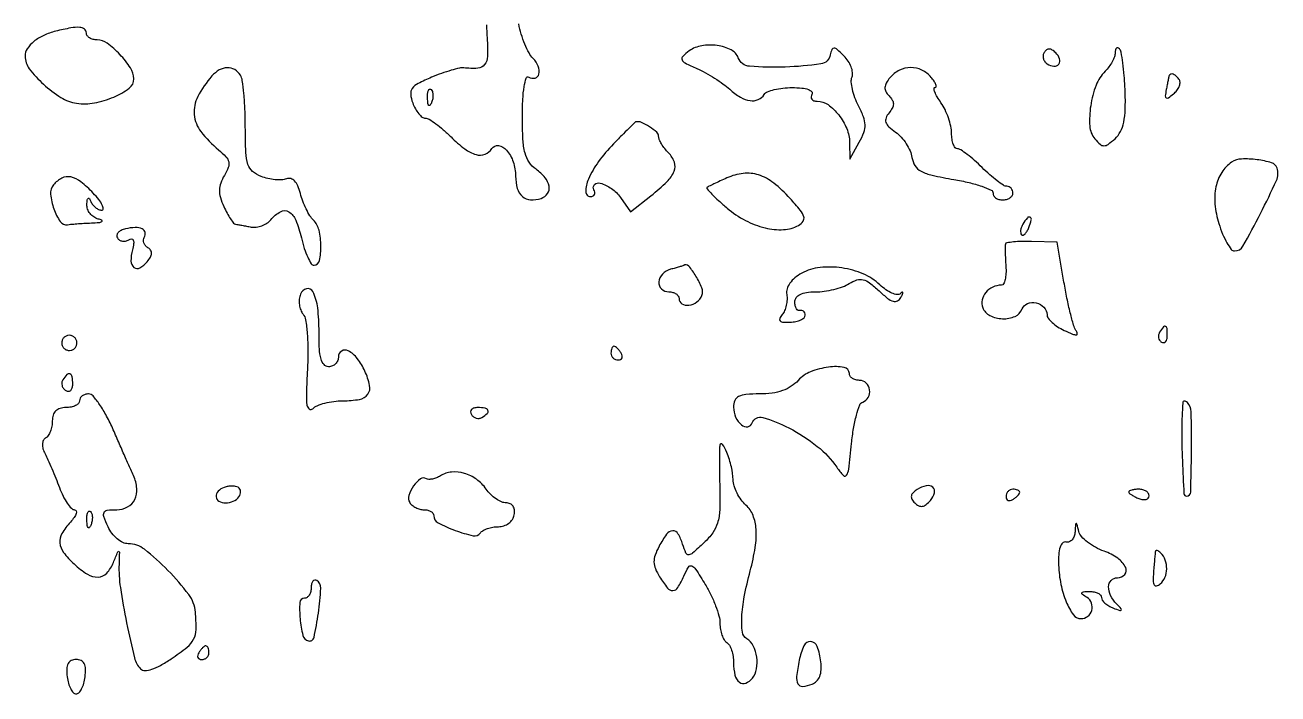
# Model space of a CAD drawing. Extents: x 0 to 5034, y 0 to 2560.
# Drawn here: x 1287 to 1470.9, y 867.9 to 966.2 of the extents above; entities that cross this region are included whole.
import ezdxf

# ---------------------------------------------------------------- set-up
doc = ezdxf.new("R2010")
doc.units = 0

msp = doc.modelspace()

# ---------------------------------------------------------------- linework, layer by layer
for points in [[(1291.5, 965.27639, 0.047985), (1289.740958, 964.66024, 0.06224), (1288.291964, 963.757564, 0.074794), (1287.327205, 962.701041, 0.14904), (1287.001221, 961.627555, 0.162734), (1287.623459, 959.773049, 0.045719), (1289.705528, 957.482416, 0.046287), (1292.275951, 955.531704, 0.103937), (1294.565751, 954.697055, 0.08156), (1297.171171, 954.75008, 0.054953), (1300.025065, 955.610748, 0.05814), (1302.299521, 956.909537, 0.245503), (1302.966731, 958.27568, 0.137966), (1302.467414, 959.882052, 0.044669), (1300.917097, 961.85975, 0.044253), (1299.065037, 963.511276, 0.161322), (1297.589707, 964, -0.061025), (1296.981812, 964.074471, -0.079594), (1296.466977, 964.29375, -0.097463), (1296.122312, 964.618603, -0.156424), (1296, 965, 0.230501), (1295.720173, 965.574748, 0.151973), (1295.020151, 965.840623, 0.062253), (1293.715521, 965.758319, 0.01342)], [(1384.499423, 962.375919, 0.032796), (1383.543812, 961.576005, 0.313828), (1383.443762, 961.082695, 0.176443), (1383.887799, 960.613052, 0.011426), (1385.614181, 959.797617, -0.021359), (1386.860673, 959.178282, -0.014627), (1388.221743, 958.375137, -0.014767), (1389.489809, 957.522641, -0.028745), (1390.438561, 956.757172, 0.048393), (1392.001961, 955.594014, 0.098931), (1393.434294, 955.078117, 0.141332), (1394.620333, 955.235963, 0.152186), (1395.5, 956, -0.161112), (1395.961364, 956.386825, -0.035024), (1396.964612, 956.70625, -0.033102), (1398.232768, 956.926607, -0.026472), (1399.618034, 957, -0.023501), (1400.999067, 956.935054, -0.060073), (1401.976172, 956.722717, -0.127618), (1402.465082, 956.396884, -0.332127), (1402.5, 956, 0.120451), (1402.376553, 955.619641, 0.187198), (1402.475947, 955.29375, 0.152218), (1402.794948, 955.07432, 0.075246), (1403.285995, 955, -0.156196), (1404.862141, 954.495313, -0.072068), (1406.434645, 952.989724, -0.067871), (1407.613432, 950.96726, -0.094667), (1408.035435, 948.921259), (1408.070871, 946.5), (1409.442932, 948.978543, 0.035551), (1410.111802, 950.419786, 0.0962), (1410.303513, 951.525806, 0.087946), (1410.074515, 952.681449, 0.026553), (1409.335142, 954.3188, -0.031168), (1408.807867, 955.515766, -0.033095), (1408.445646, 956.745497, -0.035112), (1408.28063, 957.836665, -0.112041), (1408.385156, 958.561318, 0.123796), (1408.463962, 959.21449, 0.059578), (1408.257792, 960.038098, 0.05371), (1407.821266, 960.894027, 0.05166), (1407.20751, 961.649654, 0.0129), (1406.208446, 962.598465, 0.165438), (1405.741237, 962.799256, 0.331795), (1405.429153, 962.602403, 0.044289), (1405.201298, 961.806444, -0.31954), (1403.800755, 960.470125, -0.027553), (1398.593059, 960.009233, -0.02774), (1393.343633, 960.126241, -0.289352), (1391.692833, 961.358081, 0.185675), (1390.631531, 962.535501, 0.082559), (1388.606394, 963.173743, 0.076916), (1386.321795, 963.144117, 0.116745)], [(1436.596556, 962.156231, 0.105525), (1436.439393, 961.716563, 0.099247), (1436.470283, 961.240657, 0.096292), (1436.684746, 960.801911, 0.09291), (1437.050219, 960.468963, 0.116221), (1438.032006, 960.141241, 0.258096), (1438.731074, 960.448742, 0.251496), (1438.853466, 961.214666, 0.113251), (1438.296201, 962.103799, 0.053431), (1437.785686, 962.515485, 0.136091), (1437.335356, 962.655459, 0.169261), (1436.940704, 962.531428, 0.094625)], [(1447, 962.095238, -0.087805), (1446.897717, 961.517288, -0.03646), (1446.570914, 960.791748, -0.034643), (1446.098262, 960.04675, -0.037714), (1445.539282, 959.396425, 0.106155), (1444.208446, 957.337762, 0.052941), (1443.417108, 954.321551, 0.05339), (1443.285519, 951.340664, 0.158857), (1444.030035, 949.46381, 0.036693), (1444.795956, 948.667705, 0.18709), (1445.360188, 948.454383, 0.158544), (1445.977236, 948.660861, 0.02455), (1446.987591, 949.48877, 0.091312), (1447.781799, 950.526776, 0.066065), (1448.267305, 951.903418, 0.045378), (1448.490381, 953.810841, 0.016223), (1448.471972, 956.552901, 0.010129), (1448.343361, 958.715038, 0.014173), (1448.134703, 960.639271, 0.010455), (1447.885065, 962.213491, 0.152982), (1447.627764, 962.70557, 0.135581), (1447.389916, 962.840454, 0.260055), (1447.184406, 962.785237, 0.150757), (1447.04359, 962.527608, 0.050281)], [(1314.432856, 958.699917, 0.058803), (1312.359006, 955.665773, 0.143667), (1311.835142, 953.03717, 0.142374), (1312.813271, 950.526598, 0.057349), (1315.396821, 947.856533, -0.030974), (1316.485339, 946.84406, -0.134427), (1316.898307, 946.074276, -0.151432), (1316.836294, 945.25376, -0.042809), (1316.258821, 944.092822, 0.048748), (1315.717181, 942.970762, 0.083369), (1315.525403, 941.951355, 0.076519), (1315.67085, 940.865394, 0.035426), (1316.169336, 939.527693, 0.01692), (1316.653442, 938.553929, 0.023539), (1317.155881, 937.720035, 0.021304), (1317.618839, 937.087661, 0.194182), (1317.910515, 936.923489, -0.009488), (1318.24139, 936.874143, -0.001909), (1318.828068, 936.772928, -0.002015), (1319.509821, 936.649794, -0.001882), (1320.206312, 936.518385, 0.080682), (1320.945454, 936.496772, 0.056758), (1321.753946, 936.699065, 0.056159), (1322.506063, 937.081844, 0.07391), (1323.078757, 937.594896, -0.092152), (1324.488571, 938.768663, -0.268014), (1325.709387, 938.752524, -0.165471), (1326.742305, 937.540748, -0.037651), (1327.557939, 934.928542, 0.020551), (1327.985879, 933.373072, 0.031523), (1328.494474, 932.071838, 0.032499), (1329.009728, 931.130012, 0.275224), (1329.423251, 930.920958, 0.333175), (1330.219481, 931.608518, 0.057096), (1330.434505, 933.725542, 0.054017), (1330.15186, 936.054426, 0.140079), (1329.338497, 937.518646, -0.058564), (1328.815186, 938.181351, -0.024385), (1328.2653, 939.181604, -0.023722), (1327.774583, 940.321692, -0.028286), (1327.425993, 941.438845, 0.038706), (1327.051383, 942.556978, 0.091042), (1326.569152, 943.289444, 0.13917), (1325.999891, 943.6233, 0.156319), (1325.367938, 943.587697, -0.082033), (1324.673538, 943.444976, -0.03343), (1323.7067, 943.471885, -0.031952), (1322.649743, 943.640876, -0.035239), (1321.657983, 943.939935, -0.0855), (1320.392836, 944.687859, -0.140393), (1319.708392, 945.715992, -0.068062), (1319.402118, 947.474211, -0.009138), (1319.333333, 951.237702, 0.010432), (1319.280289, 953.779751, 0.013405), (1319.120164, 956.11246, 0.011246), (1318.892065, 958.039222, 0.103681), (1318.60765, 958.825819, 0.123643), (1317.770114, 959.639879, 0.139723), (1316.685661, 959.913899, 0.122819), (1315.510709, 959.582943, 0.083891)], [(1413.964826, 958.457618, 0.042914), (1413.410785, 957.659733, 0.117178), (1413.217008, 957.00532, 0.139269), (1413.352798, 956.404202, 0.071741), (1413.818588, 955.781412, -0.062497), (1414.295257, 955.167949, -0.134904), (1414.452058, 954.595928, -0.124452), (1414.299222, 953.993038, -0.049244), (1413.816978, 953.279472, 0.078337), (1413.374618, 952.53539, 0.17818), (1413.356991, 951.891183, 0.127053), (1413.781056, 951.241171, 0.032255), (1414.772373, 950.446883, -0.055518), (1415.59612, 949.721575, -0.040387), (1416.342552, 948.754244, -0.041047), (1416.907464, 947.706344, -0.067919), (1417.181602, 946.741204, 0.108086), (1417.628349, 945.541443, 0.129177), (1418.514912, 944.728557, 0.066612), (1420.158315, 944.124727, 0.012304), (1423.32999, 943.5, -0.015866), (1425.558845, 943.044468, -0.025357), (1427.423923, 942.5, -0.022742), (1428.819235, 941.942352, -0.316178), (1429.07999, 941.5, 0.152499), (1429.166332, 941.118983, 0.108354), (1429.464122, 940.79375, 0.088224), (1429.932486, 940.574648, 0.065485), (1430.5, 940.5, 0.064853), (1431.073457, 940.574694, 0.082425), (1431.559375, 940.79375, 0.098894), (1431.884432, 941.118646, 0.148195), (1432, 941.5, 0.087386), (1431.932753, 941.88183, 0.094422), (1431.739631, 942.20625, 0.100135), (1431.451764, 942.423259, 0.112055), (1431.113636, 942.5, -0.145481), (1430.620533, 942.646577, -0.017406), (1429.67983, 943.307812, -0.019567), (1428.595181, 944.196863, -0.014914), (1427.477273, 945.25, 0.014538), (1426.361019, 946.303164, 0.019188), (1425.281392, 947.192188, 0.016877), (1424.346332, 947.855167, 0.146792), (1423.863636, 948, -0.234928), (1423.532621, 948.164615, -0.071464), (1423.253693, 948.669014, -0.054589), (1423.063048, 949.405241, -0.036094), (1423, 950.277494, 0.053908), (1422.888317, 951.310356, 0.029415), (1422.542718, 952.538835, 0.02896), (1422.039433, 953.7599, 0.040561), (1421.443296, 954.777494, -0.01938), (1420.893657, 955.630761, -0.039381), (1420.543374, 956.347139, -0.064928), (1420.4203, 956.836511, -0.448825), (1420.565741, 957, 0.37451), (1420.714558, 957.129652, 0.125171), (1420.679703, 957.440625, 0.057651), (1420.430765, 957.923688, 0.025433), (1420, 958.5, 0.10712), (1418.637026, 959.567996, 0.115065), (1416.989481, 959.940053, 0.114229), (1415.337948, 959.545521, 0.104404)], [(1454.923489, 958.75, 0.022627), (1454.879465, 958.578838, 0.001278), (1454.768639, 958.042982, 0.001959), (1454.640817, 957.40412, 0.001435), (1454.503782, 956.694193, 0.020367), (1454.366074, 955.76469, 0.292577), (1454.508535, 955.479244, 0.295382), (1454.825868, 955.490613, 0.020624), (1455.569283, 956.057499, 0.053729), (1456.06743, 956.570492, 0.066817), (1456.403198, 957.143652, 0.080372), (1456.533867, 957.6868, 0.158628), (1456.429973, 958.113307, 0.058821), (1456.014609, 958.636426, 0.095878), (1455.545492, 958.951231, 0.167479), (1455.158717, 958.977568, 0.257983)], [(1346.683114, 954.8125, -0.054073), (1346.461564, 954.395823, -0.470617), (1346.279315, 954.37858, -0.168741), (1346.137993, 954.670344, -0.018894), (1346.078947, 955.416667, -0.028489), (1346.089945, 956.112848, -0.077125), (1346.200665, 956.592839, -0.208169), (1346.385309, 956.77538, -0.296942), (1346.604167, 956.729167, -0.126455), (1346.797407, 956.402231, -0.060344), (1346.876576, 955.916927, -0.05415), (1346.839148, 955.359369, -0.051402)], [(1373.363234, 948.718249, 0.03599), (1371.171901, 946.119917, 0.05426), (1369.700908, 943.552355, 0.096986), (1369.293223, 941.716173, 0.421589), (1369.991629, 941, 0.10025), (1370.373297, 941.077302, 0.177017), (1370.605605, 941.29375, 0.168281), (1370.650301, 941.618236, 0.089492), (1370.5, 942, -0.351935), (1370.593413, 942.754256, -0.26984), (1371.431304, 942.962552, -0.083159), (1373.093098, 942.161034, -0.086324), (1374.378377, 940.870178), (1375.870163, 938.740356), (1378.86666, 941.120178, 0.023552), (1381.236434, 943.191476, 0.103895), (1382.27549, 944.715612, 0.184826), (1382.309851, 946.047861, 0.111877), (1381.45751, 947.399633, -0.029923), (1380.899714, 948.028511, -0.031011), (1380.428144, 948.712303, -0.032628), (1380.097946, 949.352006, -0.103181), (1380, 949.821583, 0.214721), (1379.718875, 950.44603, 0.038119), (1378.671612, 951.239784, 0.039697), (1377.49017, 951.874517, 0.15119), (1376.668213, 951.968249, 0.147938), (1376.55479, 951.909155, 0.00074), (1375.627988, 951.000464, 0.003256), (1374.577815, 949.954221, 0.002046)], [(1464.110425, 946.034741, 0.108748), (1462.647719, 944.53, 0.0873), (1461.80718, 942.428181, 0.074758), (1461.661019, 939.868186, 0.052627), (1462.227414, 937.035724, 0.022163), (1462.786187, 935.4898, 0.032056), (1463.424702, 934.185494, 0.033188), (1464.053089, 933.238175, 0.233815), (1464.53457, 933, 0.270035), (1465.762311, 933.71522, 0.010527), (1468.344853, 938.50192, 0.012325), (1470.68177, 943.351291, 0.188736), (1470.775405, 945.173785, 0.24354), (1469.978106, 945.948863, 0.041279), (1467.835768, 946.407673, 0.043231), (1465.556029, 946.503608, 0.135461)], [(1291.175065, 942.710941, 0.199037), (1290.748982, 941.332483, 0.06202), (1291.224914, 939.174126, 0.065294), (1292.175726, 937.308415, 0.295906), (1293.25, 936.862198, -0.023703), (1293.695493, 936.922395, -0.003632), (1294.5875, 936.993596, -0.004052), (1295.642143, 937.061486, -0.003505), (1296.75, 937.116001, 0.010989), (1297.849555, 937.186617, 0.109045), (1298.28821, 937.323916, 0.602595), (1298.282394, 937.492773, 0.049066), (1297.75, 937.689326, -0.085635), (1297.087383, 937.990385, -0.077442), (1296.537253, 938.504833, -0.079495), (1296.180948, 939.148346, -0.098836), (1296.078947, 939.823324, -0.019578), (1296.13637, 940.487822, -0.206337), (1296.271646, 940.717481, -0.43878), (1296.44439, 940.683282, -0.041236), (1296.662281, 940.25, 0.068846), (1296.93655, 939.772091, 0.062006), (1297.338979, 939.367188, 0.065452), (1297.802908, 939.092932, 0.101136), (1298.257647, 939, 0.420897), (1298.467788, 939.21498, 0.111288), (1298.338243, 939.734375, 0.050175), (1297.826469, 940.539252, 0.021895), (1297, 941.5, 0.036245), (1295.179109, 943.176543, 0.117213), (1293.70058, 943.869591, 0.17097), (1292.404238, 943.695237, 0.101777)], [(1390, 943.726018, 0.002902), (1389.015085, 943.278275, 0.003843), (1388.124052, 942.858619, 0.002764), (1387.382559, 942.497344, 0.037746), (1387.124432, 942.344587, 0.447326), (1387.09933, 942.135919, 0.011127), (1387.827438, 941.344544, 0.016663), (1388.807822, 940.391166, 0.009651), (1390.045039, 939.308649, 0.052888), (1392.744538, 937.486173, 0.062529), (1395.621849, 936.392428, 0.071126), (1398.330312, 936.130652, 0.116661), (1400.535141, 936.759728, 0.111694), (1401.20021, 937.358118, 0.233995), (1401.305589, 938.028402, 0.095732), (1400.796662, 938.971923, 0.012355), (1399.293836, 940.719459, 0.04097), (1396.884851, 942.981455, 0.090035), (1394.665881, 944.172048, 0.107393), (1392.431878, 944.393733, 0.076602)], [(1433.458881, 936.933469, 0.049364), (1433.242038, 936.490157, 0.059701), (1433.133355, 936.040231, 0.070517), (1433.142323, 935.651151, 0.156651), (1433.276326, 935.390341, 0.281567), (1433.50546, 935.335123, 0.118528), (1433.786868, 935.507038, 0.069269), (1434.083816, 935.899181, 0.035865), (1434.345077, 936.456872, 0.029555), (1434.696703, 937.564815, 0.344086), (1434.525317, 937.954259, 0.36195), (1434.120758, 937.871774, 0.030391)], [(1301.737757, 936.248382, 0.057549), (1301.105873, 936.026257, 0.099214), (1300.663942, 935.689751, 0.141719), (1300.479003, 935.297597, 0.18008), (1300.556855, 934.908006, 0.114962), (1300.862209, 934.600873, 0.100403), (1301.287153, 934.441287, 0.093538), (1301.766938, 934.454447, 0.085109), (1302.226622, 934.64006, -0.133525), (1302.643516, 934.763602, -0.323979), (1302.893491, 934.591112, -0.124412), (1302.941774, 934.071341, -0.025218), (1302.751404, 933.157368, 0.064223), (1302.540855, 931.515087, 0.228499), (1302.989792, 930.585821, 0.306343), (1303.858312, 930.518869, 0.090364), (1304.935251, 931.421983, 0.042482), (1305.404651, 932.096731, 0.119515), (1305.565201, 932.644737, 0.164627), (1305.435436, 933.097314, 0.103281), (1305.032246, 933.480071, -0.079465), (1304.665692, 933.796521, -0.091049), (1304.43664, 934.198027, -0.100767), (1304.378813, 934.620669, -0.122785), (1304.5, 935, 0.19432), (1304.622958, 935.717517, 0.237359), (1304.1997, 936.240673, 0.116897), (1303.176, 936.439391, 0.045546)], [(1430.893439, 934, 0.053238), (1430.860406, 933.675075, 0.004577), (1430.872291, 932.839063, 0.006), (1430.907653, 931.839704, 0.004618), (1430.969404, 930.75, -0.028359), (1430.979046, 929.695117, -0.045345), (1430.855016, 928.803314, -0.057883), (1430.630714, 928.178099, -0.280032), (1430.325366, 927.984687, 0.104428), (1429.034652, 927.687029, 0.111225), (1428.007924, 926.896261, 0.122202), (1427.48206, 925.806987, 0.144231), (1427.573119, 924.67005, 0.18732), (1428.623425, 923.512252, 0.108265), (1430.471432, 923.044305, 0.110803), (1432.312865, 923.395378, 0.201485), (1433.355157, 924.483141, -0.21236), (1434.144704, 925.273459, -0.149463), (1435.415601, 925.363404, -0.142724), (1436.560884, 924.723369, -0.195129), (1437.007802, 923.643011, 0.158956), (1437.180965, 923.124129, 0.04754), (1437.745756, 922.496039, 0.042374), (1438.554155, 921.87031, 0.034946), (1439.509029, 921.343506, 0.009819), (1440.749929, 920.7973, 0.099075), (1441.301056, 920.687012, 0.481177), (1441.449805, 920.87329, 0.088472), (1441.251227, 921.343506, -0.074481), (1440.905108, 922.103434, -0.008885), (1440.426923, 923.894265, -0.010439), (1439.93789, 926.05796, -0.008398), (1439.5, 928.402929), (1438.5, 934.305858), (1434.749402, 934.402929, 0.012559), (1433.304173, 934.404026, 0.019943), (1432.069591, 934.32461, 0.014874), (1431.095604, 934.193444, 0.309198)], [(1381.75, 930.310674, 0.138886), (1380.558764, 929.610117, 0.173665), (1380.039996, 928.446171, 0.224322), (1380.429529, 927.429728, 0.193225), (1381.5, 927, -0.064853), (1382.073457, 926.925306, -0.082425), (1382.559375, 926.70625, -0.098894), (1382.884432, 926.381354, -0.148195), (1383, 926, 0.262819), (1383.428828, 925.240528, 0.172287), (1384.438385, 925.034255, 0.123615), (1385.618169, 925.513237, 0.144173), (1386.350522, 926.471061, 0.18839), (1386.343886, 927.575758, 0.041529), (1385.484114, 929.304877, 0.042092), (1384.411854, 930.77992, 0.374744), (1383.678571, 930.883999, -0.069059), (1383.545373, 930.821584, -0.002836), (1383.038393, 930.667734, -0.004891), (1382.433428, 930.494313, -0.003446)], [(1401, 929.729105, 0.048985), (1400.002411, 929.06124, 0.067461), (1399.269464, 928.271693, 0.079772), (1398.860191, 927.433687, 0.117814), (1398.810873, 926.620325, -0.057557), (1398.856106, 925.85455, -0.043022), (1398.736364, 925.016853, -0.043892), (1398.481444, 924.236381, -0.072451), (1398.120678, 923.645407, 0.067419), (1397.769891, 923.083514, 0.321184), (1397.840207, 922.73321, 0.175559), (1398.289594, 922.541317, 0.024941), (1399.309804, 922.53507, 0.040582), (1400.148319, 922.640321, 0.058505), (1400.85663, 922.8773, 0.07542), (1401.339282, 923.200668, 0.210517), (1401.5, 923.565473, 0.083392), (1401.443236, 923.903451, 0.1252), (1401.279687, 924.152045, 0.143221), (1401.035505, 924.271593, 0.123757), (1400.75, 924.25, -0.210722), (1400.465217, 924.276738, -0.131092), (1400.220313, 924.514062, -0.086375), (1400.054636, 924.943636, -0.048983), (1400, 925.5, -0.152428), (1400.202746, 926.149602, -0.126645), (1400.752261, 926.625563, -0.082327), (1401.68388, 926.911259, -0.033332), (1403.013569, 927, 0.034248), (1404.309808, 927.088891, 0.025813), (1405.712976, 927.356642, 0.026355), (1407.01122, 927.748109, 0.053221), (1407.971219, 928.214099, -0.058644), (1409.09642, 928.745326, -0.142098), (1410.006021, 928.783219, -0.104782), (1410.969139, 928.318605, -0.023983), (1412.352154, 927.138894, 0.019123), (1413.616209, 926.039265, 0.096625), (1414.439646, 925.605272, 0.204195), (1415.047293, 925.672661, 0.134169), (1415.554829, 926.174795, 0.01664), (1415.810608, 926.653493, 0.14629), (1415.850075, 926.887722, 0.540196), (1415.750158, 926.936808, 0.050854), (1415.484512, 926.740854, -0.223447), (1415.008747, 926.594983, -0.065538), (1414.253382, 926.806526, -0.051938), (1413.363834, 927.301455, -0.035684), (1412.467583, 928.030454, 0.087943), (1410.024707, 929.626604, 0.064154), (1406.8975, 930.509577, 0.064827), (1403.686802, 930.566039, 0.095329)], [(1327.420907, 926.654483, 0.06936), (1327.250567, 925.920061, 0.054962), (1327.267208, 925.10457, 0.056272), (1327.457738, 924.334816, 0.084598), (1327.802943, 923.737265, -0.136766), (1328.188773, 922.875161, -0.017741), (1328.419389, 920.851797, -0.019339), (1328.517808, 918.351089, -0.014188), (1328.440885, 915.576067, 0.006522), (1328.292326, 912.126854, 0.041452), (1328.384922, 910.37665, 0.197453), (1328.723273, 909.793314, 0.376602), (1329.226067, 909.826067, -0.097505), (1329.899398, 910.277878, -0.034193), (1331.007196, 910.655157, -0.032405), (1332.314126, 910.913425, -0.03259), (1333.640983, 911, 0.042335), (1336.104222, 911.208934, 0.193391), (1337.304322, 911.946873, 0.216271), (1337.583339, 913.246697, 0.053299), (1336.877254, 915.370053, 0.057942), (1335.772681, 917.199122, 0.104291), (1334.442527, 918.328461, 0.264332), (1333.47707, 918.308433, 0.264205), (1333, 917.468615, -0.097237), (1332.889954, 916.908096, -0.097503), (1332.576195, 916.431406, -0.098357), (1332.107827, 916.112213, -0.10087), (1331.55726, 916, -0.21591), (1330.88563, 916.304204, -0.113453), (1330.441995, 917.127442, -0.055242), (1330.203429, 918.625117, -0.013836), (1330.15405, 921.10321, 0.031743), (1329.957308, 924.630549, 0.084783), (1329.243474, 927.03719, 0.355388), (1328.323311, 927.459595, 0.242549)], [(1453.542705, 921.069098, 0.090093), (1453.387618, 920.673795, 0.095385), (1453.385962, 920.257398, 0.099739), (1453.536973, 919.88478, 0.108766), (1453.817021, 919.613087, 0.158515), (1454.139071, 919.534562, 0.191218), (1454.417083, 919.669932, 0.126631), (1454.605052, 920.024148, 0.059057), (1454.666667, 920.543989, 0.019984), (1454.623697, 921.618676, 0.269722), (1454.40792, 921.929499, 0.350126), (1454.086603, 921.852054, 0.02679)], [(1292.552786, 920.08541, 0.099038), (1292.401684, 919.679226, 0.097945), (1292.417584, 919.244476, 0.097945), (1292.597789, 918.848514, 0.099038), (1292.91459, 918.552786, 0.099038), (1293.320774, 918.401684, 0.097945), (1293.755524, 918.417584, 0.097945), (1294.151486, 918.597789, 0.099038), (1294.447214, 918.91459, 0.099038), (1294.598316, 919.320774, 0.097945), (1294.582416, 919.755524, 0.097945), (1294.402211, 920.151486, 0.099038), (1294.08541, 920.447214, 0.099038), (1293.679226, 920.598316, 0.097945), (1293.244476, 920.582416, 0.097945), (1292.848514, 920.402211, 0.099038)], [(1373, 918, 0.105053), (1373.081062, 917.618444, 0.099167), (1373.311086, 917.29375, 0.09642), (1373.654762, 917.076123, 0.093332), (1374.059017, 917, 0.108972), (1374.413961, 917.078288, 0.182303), (1374.6254, 917.29375, 0.161196), (1374.656512, 917.6179, 0.082592), (1374.5, 918, 0.029505), (1374.231006, 918.382774, 0.035638), (1373.933975, 918.70625, 0.038439), (1373.65171, 918.934461, 0.151918), (1373.440983, 919, 0.210953), (1373.272352, 918.92554, 0.081139), (1373.129539, 918.70625, 0.061769), (1373.032345, 918.382849, 0.042167)], [(1400.5, 914, -0.066574), (1399.46464, 913.123883, -0.05741), (1398.183584, 912.497722, -0.050723), (1396.645994, 912.12376, -0.034319), (1394.845012, 912, 0.018981), (1392.81952, 911.923081, 0.098206), (1391.74524, 911.623799, 0.178551), (1391.195902, 911.034047, 0.099465), (1391, 910.059017, 0.102868), (1391.304367, 908.595266, 0.116107), (1392.16184, 907.446491, 0.217431), (1393.089275, 907.189605, 0.279737), (1393.750051, 907.750152, -0.402973), (1395.286793, 908.555895, -0.050188), (1399.13196, 907.004405, -0.046385), (1403.286992, 904.302847, -0.075168), (1406.158293, 901.230157, 0.033695), (1407.119505, 900.014001, 0.499233), (1407.584385, 900.056646, 0.109466), (1407.893673, 900.94456, 0.003569), (1408.309944, 904.714122, -0.016263), (1408.613639, 906.943892, -0.023734), (1409.037228, 908.880376, -0.020894), (1409.510876, 910.387008, -0.229578), (1409.951895, 910.817298, 0.190058), (1410.765919, 911.499311, 0.161076), (1410.966264, 912.61059, 0.164599), (1410.464419, 913.605144, 0.196785), (1409.5, 914, -0.064853), (1408.926543, 914.074694, -0.082425), (1408.440625, 914.29375, -0.098894), (1408.115568, 914.618646, -0.148195), (1408, 915, 0.366839), (1407.229852, 915.90845, 0.074377), (1404.945757, 915.944838, 0.061648), (1402.307121, 915.255064, 0.114598)], [(1292.542705, 914.069098, 0.108373), (1292.401101, 913.665803, 0.099685), (1292.434921, 913.22714, 0.095498), (1292.639411, 912.820631, 0.090427), (1292.983688, 912.510081, 0.136093), (1293.36964, 912.397824, 0.190788), (1293.701458, 912.524436, 0.140899), (1293.925389, 912.890269, 0.067432), (1294, 913.440983, 0.039415), (1293.914842, 914.519563, 0.25701), (1293.592818, 914.933879, 0.315493), (1293.13314, 914.838655, 0.050477)], [(1295, 911, -0.191087), (1294.848523, 910.618118, -0.088204), (1294.4125, 910.29375, -0.068025), (1293.765418, 910.073693, -0.048028), (1293, 910, 0.072026), (1292.136347, 909.87494, 0.121293), (1291.507601, 909.507377, 0.12387), (1291.129729, 908.896395, 0.077002), (1291, 908.059017, -0.045969), (1290.927457, 907.271639, -0.045902), (1290.712266, 906.510368, -0.049907), (1290.396249, 905.88353, -0.113112), (1290.020479, 905.512657, 0.139886), (1289.683646, 905.14321, 0.106696), (1289.548289, 904.610214, 0.082101), (1289.63352, 903.94654, 0.048205), (1289.937064, 903.20364, -0.015405), (1290.363225, 902.329064, -0.005375), (1290.92383, 901.045757, -0.005332), (1291.510963, 899.619201, -0.006199), (1292.037906, 898.25, 0.026157), (1292.574824, 897.005429, 0.035901), (1293.192389, 895.954687, 0.039008), (1293.800408, 895.204502, 0.205761), (1294.276308, 895, -0.313311), (1294.514836, 894.834264, -0.17264), (1294.520183, 894.462807, -0.072597), (1294.219401, 893.874265, -0.02955), (1293.654988, 893.171259, 0.052008), (1292.423488, 891.488034, 0.154847), (1292.114732, 890.110309, 0.142687), (1292.648624, 888.734839, 0.04179), (1294.188561, 887.038955, 0.046921), (1296.150189, 885.528276, 0.150865), (1297.723599, 885.104645, 0.200123), (1298.983118, 885.684564, 0.090308), (1299.97364, 887.25, -0.001866), (1300.615431, 888.821351, -0.386499), (1300.753948, 888.886847, -0.337987), (1300.85019, 888.752885, -0.001701), (1300.793586, 887, 0.04612), (1300.98809, 883.560616, 0.013678), (1301.911665, 878.367934, 0.009088), (1303.070996, 873.220995, 0.137271), (1303.961516, 871.638484, 0.208011), (1304.593193, 871.389674, 0.069663), (1305.591976, 871.565287, 0.048533), (1306.889635, 872.129506, 0.022698), (1308.450978, 873.092189, 0.018404), (1310.780183, 874.807307, 0.105705), (1311.748579, 875.983861, 0.116722), (1312.103356, 877.399012, 0.0246), (1312.011129, 879.963643, 0.141038), (1311.028008, 882.533633, 0.032643), (1307.97518, 886.079251, 0.031624), (1304.519727, 889.180655, 0.168629), (1302.15937, 890, -0.114748), (1301.372058, 890.183096, -0.060439), (1300.526439, 890.734375, -0.055332), (1299.75427, 891.543893, -0.055986), (1299.181954, 892.5, -0.0177), (1298.563467, 893.995562, -0.209366), (1298.597852, 894.608546, -0.254957), (1299.062484, 894.928273, -0.025865), (1300.448115, 895, 0.124727), (1302.04072, 895.403559, 0.155236), (1303.094635, 896.498213, 0.135839), (1303.405207, 898.127136, 0.087267), (1302.915559, 900, -0.003228), (1302.518766, 900.880578, -0.000521), (1301.758752, 902.601562, -0.000575), (1300.868262, 904.630014, -0.000505), (1299.943047, 906.75, 0.019884), (1298.97098, 908.760988, 0.028222), (1297.938909, 910.457813, 0.027511), (1296.975756, 911.704236, 0.217824), (1296.329063, 912, 0.073623), (1295.82122, 911.924815, 0.087997), (1295.390412, 911.70625, 0.100588), (1295.102418, 911.381348, 0.131946)], [(1456.944444, 910.666667, 0.020294), (1456.782971, 906.874776, 0.010651), (1456.874205, 902.154661, 0.003208), (1457.098988, 897.380126, 0.39864), (1457.5, 897, 0.406096), (1458.101295, 897.584811, 0.004924), (1458.208105, 903.536152, 0.006535), (1458.179013, 909.385426, 0.194227), (1457.611111, 910.722222, 0.060589), (1457.372735, 910.908902, 0.157913), (1457.163194, 910.957986, 0.229655), (1457.015079, 910.870281, 0.126049)], [(1352.510081, 908.983688, 0.090427), (1352.820631, 908.639411, 0.095498), (1353.22714, 908.434921, 0.099685), (1353.665803, 908.401101, 0.108373), (1354.069098, 908.542705, 0.050477), (1354.838655, 909.13314, 0.315493), (1354.933879, 909.592818, 0.25701), (1354.519563, 909.914842, 0.039415), (1353.440983, 910, 0.067432), (1352.890269, 909.925389, 0.140899), (1352.524436, 909.701458, 0.190788), (1352.397824, 909.36964, 0.136093)], [(1388.988385, 904.5, 0.034512), (1388.93506, 903.851383, 0.002912), (1388.922961, 902.172801, 0.003857), (1388.935654, 900.168224, 0.002973), (1388.979372, 897.981876, -0.016413), (1388.958348, 894.927287, -0.062225), (1388.647157, 893.046754, -0.08443), (1387.940231, 891.608154, -0.047888), (1386.655799, 890.146366, -0.006937), (1384.992581, 888.626738, -0.164578), (1384.416102, 888.382864, -0.320035), (1384.004663, 888.632574, -0.024631), (1383.52714, 889.91449, 0.053208), (1382.841103, 891.477303, 0.29043), (1382.061575, 891.888623, 0.219087), (1381.171491, 891.389411, 0.034238), (1380.074071, 889.638404, 0.035127), (1379.488327, 888.330876, 0.09197), (1379.317442, 887.320363, 0.095732), (1379.523051, 886.340268, 0.040166), (1380.145638, 885.138404, 0.027483), (1381.300886, 883.49671, 0.237838), (1382.087609, 883.130513, 0.253898), (1382.814144, 883.554878, 0.030805), (1383.703718, 885.25, -0.026881), (1384.387943, 886.579044, -0.370556), (1384.861997, 886.742411, -0.156303), (1385.417233, 886.286052, -0.006002), (1386.852794, 884, -0.024528), (1387.672078, 882.499161, -0.022609), (1388.365076, 880.884524, -0.023248), (1388.850065, 879.389659, -0.06648), (1388.996262, 878.309017, 0.041712), (1389.071654, 877.425035, 0.043711), (1389.292652, 876.580088, 0.047845), (1389.61572, 875.891712, 0.12129), (1390, 875.5, -0.128561), (1390.384387, 875.096789, -0.04604), (1390.70625, 874.363811, -0.041947), (1390.926129, 873.457084, -0.038534), (1391, 872.5, 0.058086), (1391.208197, 870.713889, 0.165707), (1391.864566, 869.668151, 0.271965), (1392.775574, 869.529746, 0.130446), (1393.758268, 870.26101, 0.124155), (1394.37261, 871.619934, 0.079592), (1394.405129, 873.360027, 0.081037), (1393.897081, 874.991509, 0.139295), (1392.943645, 876.034829, -0.225169), (1392.295272, 877.036933, -0.045381), (1392.206707, 879.215937, -0.035539), (1392.572202, 882.218651, -0.017098), (1393.443097, 886, 0.024932), (1394.184503, 889.466478, 0.056649), (1394.311996, 892.138707, 0.0786), (1393.852499, 894.170809, 0.11449), (1392.808573, 895.673239, -0.053037), (1392.111115, 896.453759, -0.039234), (1391.510622, 897.444594, -0.040013), (1391.087897, 898.483477, -0.068337), (1390.929715, 899.404988, 0.050598), (1390.673888, 901.293473, 0.032082), (1390.017239, 903.416995, 0.067353), (1389.375795, 904.595221, 0.668658)], [(1347.962516, 899.976834, -0.041398), (1347.388874, 899.684846, -0.04635), (1346.796001, 899.504404, -0.051855), (1346.270228, 899.452079, -0.138157), (1345.911053, 899.554973, 0.304497), (1345.034802, 899.522027, 0.083974), (1344.020074, 898.484949, 0.07658), (1343.340007, 897.091684, 0.217015), (1343.472927, 896.043805, 0.08516), (1343.825821, 895.644265, 0.053416), (1344.351823, 895.306618, 0.051789), (1344.959971, 895.077394, 0.06433), (1345.559017, 895, -0.05907), (1346.110109, 894.934666, -0.078051), (1346.576711, 894.741888, -0.096536), (1346.889255, 894.456476, -0.160935), (1347, 894.12132, 0.277081), (1347.620778, 893.087114, 0.033842), (1350.135025, 891.958471, 0.033727), (1352.766573, 891.182197, 0.29956), (1353.842359, 891.590423, -0.109213), (1354.234854, 891.939717, -0.04461), (1354.890295, 892.232812, -0.041365), (1355.677701, 892.432743, -0.041517), (1356.486305, 892.5, 0.083085), (1357.272406, 892.631534, 0.078659), (1357.989439, 893.012676, 0.081826), (1358.530707, 893.57995, 0.102457), (1358.809629, 894.25, 0.074318), (1358.839282, 894.957444, 0.122261), (1358.635133, 895.517084, 0.138093), (1358.216059, 895.872396, 0.107611), (1357.630028, 896, -0.104793), (1356.946694, 896.144808, -0.046808), (1356.140897, 896.596805, -0.04355), (1355.34704, 897.254396, -0.045268), (1354.690366, 898.031677, 0.084036), (1353.27675, 899.464383, 0.085956), (1351.480908, 900.338387, 0.092222), (1349.606854, 900.521729, 0.117327)], [(1316.25, 898.281721, 0.109978), (1315.328295, 897.69937, 0.221452), (1315.03797, 896.909818, 0.250212), (1315.462352, 896.253317, 0.127326), (1316.440983, 896, 0.106441), (1317.545947, 896.237922, 0.119294), (1318.403031, 896.905355, 0.185342), (1318.648399, 897.684271, 0.25374), (1318.266312, 898.295956, 0.089043), (1317.883168, 898.430559, 0.041846), (1317.357917, 898.470863, 0.039704), (1316.784906, 898.421216, 0.044685)], [(1417.960613, 897.975658, 0.052869), (1417.347795, 897.500818, 0.157747), (1417.099713, 897.039084, 0.175012), (1417.181591, 896.551588, 0.068226), (1417.600741, 895.999259, 0.078798), (1418.170559, 895.585429, 0.159006), (1418.712935, 895.500413, 0.132469), (1419.270013, 895.751394, 0.04788), (1419.89094, 896.368591, 0.104703), (1420.480855, 897.490518, 0.296225), (1420.230829, 898.297217, 0.234486), (1419.287723, 898.521642, 0.081818)], [(1431, 896.940983, 0.108972), (1431.078288, 896.586039, 0.182303), (1431.29375, 896.3746, 0.161196), (1431.6179, 896.343488, 0.082592), (1432, 896.5, 0.029505), (1432.382774, 896.768994, 0.035638), (1432.70625, 897.066025, 0.038439), (1432.934461, 897.34829, 0.151918), (1433, 897.559017, 0.210953), (1432.92554, 897.727648, 0.081139), (1432.70625, 897.870461, 0.061769), (1432.382849, 897.967655, 0.042167), (1432, 898, 0.105053), (1431.618444, 897.918938, 0.099167), (1431.29375, 897.688914, 0.09642), (1431.076123, 897.345238, 0.093332)], [(1449, 897.606989, 0.222225), (1449.087111, 897.420671, 0.030693), (1449.440625, 897.160341, 0.030395), (1449.925442, 896.887494, 0.02136), (1450.5, 896.638374, 0.055937), (1451.074366, 896.488865, 0.100118), (1451.559375, 896.516384, 0.147206), (1451.877514, 896.710807, 0.184534), (1452, 897.031385, 0.152681), (1451.884506, 897.400789, 0.098158), (1451.559375, 897.715469, 0.08088), (1451.073532, 897.92777, 0.062722), (1450.5, 898, 0.024748), (1449.925176, 897.971531, 0.039339), (1449.440625, 897.884553, 0.046727), (1449.096084, 897.758929, 0.289661)], [(1296.683114, 892.8125, -0.054073), (1296.461564, 892.395823, -0.470617), (1296.279315, 892.37858, -0.168741), (1296.137993, 892.670344, -0.018894), (1296.078947, 893.416667, -0.028489), (1296.089945, 894.112848, -0.077125), (1296.200665, 894.592839, -0.208169), (1296.385309, 894.77538, -0.296942), (1296.604167, 894.729167, -0.126455), (1296.797407, 894.402231, -0.060344), (1296.876576, 893.916927, -0.05415), (1296.839148, 893.359369, -0.051402)], [(1441.116001, 891.75, -0.068916), (1440.98161, 891.099741, -0.095335), (1440.680436, 890.5875, -0.116788), (1440.26365, 890.292048, -0.148296), (1439.79612, 890.25, 0.254867), (1439.294806, 890.098021, 0.117864), (1438.932047, 889.496519, 0.06265), (1438.731477, 888.412199, 0.022612), (1438.711761, 886.841884, 0.042059), (1439.040858, 884.035419, 0.048453), (1439.831045, 881.45935, 0.055507), (1440.877363, 879.568239, 0.24327), (1441.976167, 879, 0.164957), (1442.972101, 879.337763, 0.159692), (1443.573109, 880.215974, 0.159885), (1443.537336, 881.278719, 0.165346), (1442.878115, 882.096491, -0.018391), (1442.200423, 882.561505, -0.345083), (1442.136309, 882.794931, -0.283898), (1442.353547, 882.950359, -0.014763), (1443.25, 882.984687, -0.049083), (1443.919708, 882.924697, -0.069475), (1444.485938, 882.73318, -0.090112), (1444.86696, 882.446747, -0.188807), (1445, 882.106989, 0.155169), (1445.124017, 881.716991, 0.056865), (1445.514062, 881.280593, 0.049497), (1446.080379, 880.868632, 0.041581), (1446.75, 880.547743, 0.008433), (1447.692067, 880.20717, 0.309425), (1447.902023, 880.265306, 0.377046), (1447.89798, 880.461353, 0.009992), (1447.25, 881.140754, -0.077983), (1446.339117, 882.400444, -0.123624), (1446.044336, 883.691896, -0.189441), (1446.431854, 884.618692, -0.202793), (1447.333333, 885, 0.216107), (1448.419886, 885.49263, 0.303838), (1448.553151, 886.515837, 0.125876), (1447.387589, 887.869502, 0.065723), (1445.398747, 888.900453, -0.038208), (1444.115124, 889.478857, -0.040322), (1442.958764, 890.237022, -0.043809), (1442.081275, 891.05203, -0.119965), (1441.681415, 891.791074, 0.002472), (1441.385157, 892.895391, 0.358319), (1441.28334, 892.967407, 0.371266), (1441.19673, 892.881125, 0.00253)], [(1452.918758, 888.916667, 0.024045), (1452.878195, 888.637873, 0.001599), (1452.802878, 887.832151, 0.002306), (1452.720562, 886.870591, 0.001722), (1452.638355, 885.809804, 0.01861), (1452.591671, 884.537714, 0.131651), (1452.750592, 883.945874, 0.350155), (1453.089292, 883.813319, 0.09835), (1453.6247, 884.103492, 0.123179), (1454.315418, 885.044984, 0.093317), (1454.57309, 886.304911, 0.091104), (1454.356104, 887.599477, 0.109844), (1453.695611, 888.637722, 0.034396), (1453.422791, 888.875383, 0.07593), (1453.180471, 889.006602, 0.152378), (1453.009574, 889.013835, 0.287041)], [(1329, 883.559017, -0.061734), (1328.926115, 882.962883, -0.080138), (1328.708723, 882.457961, -0.097766), (1328.386594, 882.11999, -0.15484), (1328.008418, 882, 0.394468), (1327.337006, 881.372685, 0.040075), (1327.366181, 878.986472, 0.038118), (1327.781887, 876.543232, 0.275789), (1328.588776, 875.73235, 0.42355), (1329.414297, 876.24032, 0.019913), (1330.055607, 879.803554, 0.020077), (1330.416418, 883.469636, 0.27546), (1329.823852, 884.608866, 0.181305), (1329.512035, 884.670407, 0.187549), (1329.242006, 884.510505, 0.114234), (1329.059252, 884.120165, 0.052649)], [(1400.625868, 872.87934, 0.01963), (1400.247069, 870.504014, 0.154911), (1400.453442, 869.422156, 0.300714), (1401.151095, 869.049407, 0.068328), (1402.523843, 869.370776, 0.109313), (1403.194034, 869.813869, 0.099079), (1403.643525, 870.513057, 0.079239), (1403.853063, 871.469436, 0.04386), (1403.816971, 872.667196, 0.056722), (1403.29109, 874.901998, 0.298408), (1402.333065, 875.624826, 0.310679), (1401.324938, 875.025901, 0.058788)], [(1312.5, 874, 0.082592), (1312.343488, 873.6179, 0.161196), (1312.3746, 873.29375, 0.182303), (1312.586039, 873.078288, 0.108972), (1312.940983, 873, 0.093332), (1313.345238, 873.076123, 0.09642), (1313.688914, 873.29375, 0.099167), (1313.918938, 873.618444, 0.105053), (1314, 874, 0.042167), (1313.967655, 874.382849, 0.061769), (1313.870461, 874.70625, 0.081139), (1313.727648, 874.92554, 0.210953), (1313.559017, 875, 0.151918), (1313.34829, 874.934461, 0.038439), (1313.066025, 874.70625, 0.035638), (1312.768994, 874.382774, 0.029505)], [(1293.183578, 870.468911, 0.03684), (1293.37802, 869.49983, 0.052031), (1293.700801, 868.681329, 0.064634), (1294.093737, 868.117549, 0.211319), (1294.5, 867.937821, 0.211319), (1294.906263, 868.117549, 0.064634), (1295.299199, 868.681329, 0.052031), (1295.62198, 869.49983, 0.03684), (1295.816422, 870.468911, 0.036974), (1295.875842, 871.645596, 0.114532), (1295.679176, 872.410919, 0.167846), (1295.222533, 872.843725, 0.106908), (1294.5, 873, 0.106908), (1293.777467, 872.843725, 0.167846), (1293.320824, 872.410919, 0.114532), (1293.124158, 871.645596, 0.036974)]]:
    msp.add_lwpolyline(points, format="xyb", close=True)
msp.add_lwpolyline([(1354.734398, 966.211741, 0.01612), (1354.817481, 964.25, -0.023845), (1354.88908, 961.587111, -0.162582), (1354.452981, 960.366492, -0.21396), (1353.444228, 959.836511, -0.044596), (1351.396515, 959.891708, 0.086521), (1350.760709, 959.855728, 0.01393), (1349.555476, 959.538977, 0.015033), (1348.143405, 959.078972, 0.012698), (1346.678725, 958.510229, 0.018638), (1344.689449, 957.590548, 0.116397), (1343.83899, 956.871194, 0.186111), (1343.604087, 956.018976, 0.063902), (1343.896763, 954.750038, 0.037327), (1344.290588, 953.8889, 0.046455), (1344.784763, 953.160949, 0.053478), (1345.30029, 952.65633, 0.168532), (1345.750917, 952.5, -0.137951), (1346.304795, 952.344219, -0.020413), (1347.280383, 951.692188, -0.021712), (1348.394933, 950.802989, -0.017146), (1349.522727, 949.75, 0.033469), (1351.535101, 947.990396, 0.09417), (1353.200381, 947.157466, 0.161121), (1354.520153, 947.214906, 0.165032), (1355.530011, 948.048558, -0.306047), (1356.505269, 948.487868, -0.175088), (1357.674723, 947.822284, -0.096366), (1358.658985, 946.081408, -0.080785), (1359, 943.984544, 0.070724), (1359.254609, 942.193531, 0.144413), (1360.013054, 941.008346, 0.1649), (1361.212848, 940.51821, 0.099474), (1362.75, 940.730641, 0.157729), (1363.688364, 941.441776, 0.19837), (1363.921916, 942.497297, 0.131876), (1363.332095, 943.762821, 0.062054), (1362, 945, -0.088593), (1360.988642, 946.043937, -0.085506), (1360.385744, 947.385962, -0.050839), (1360.082006, 949.395154, -0.012113), (1360, 952.779776, -0.012704), (1360.062982, 955.258281, -0.027341), (1360.264025, 957.157184, -0.035339), (1360.556716, 958.402762, -0.490144), (1360.930902, 958.542705, 0.200493), (1361.853231, 958.395907, 0.281933), (1362.426118, 958.971212, 0.156156), (1362.337269, 960.136205, 0.100201), (1361.581463, 961.27568, -0.071638), (1360.981733, 962.077212, -0.025993), (1360.365841, 963.360842, -0.025145), (1359.828365, 964.855928, -0.027353), (1359.46098, 966.3563, 0.043743)], format="xyb")

doc.saveas('drawing.dxf')
